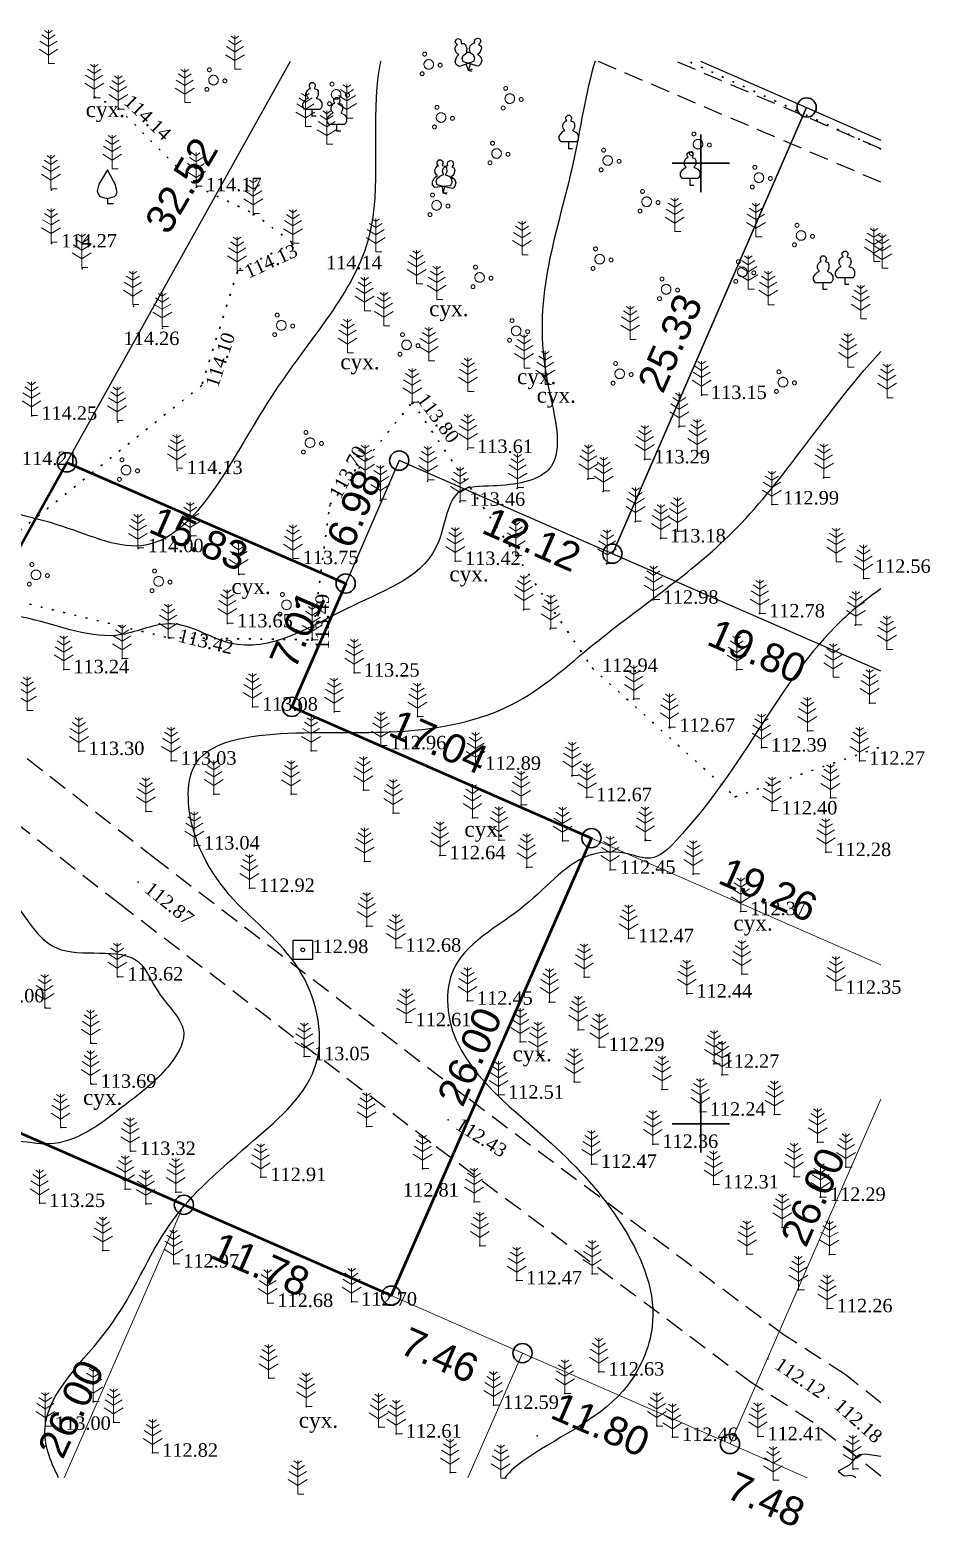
# Model space of a CAD drawing. Header units: millimetres. Extents: x 5405526.3 to 5405611.9, y 5525129.1 to 5525206.9.
# Drawn here: x 5405565.1 to 5405611.9, y 5525129.1 to 5525206.9 of the extents above; entities that cross this region are included whole.
import ezdxf
from ezdxf.enums import TextEntityAlignment as Align

# ---------------------------------------------------------------- set-up
doc = ezdxf.new("R2010")
doc.units = ezdxf.units.MM
for name, pattern in [('DASHEDX2', [1.5, 1, -0.5]), ('HIDDEN', [0.5, 0, -0.5]), ('суцільна', [50, 50, 0])]:
    doc.linetypes.add(name, pattern=pattern)
for name, color, linetype, lineweight in [('11900000', 1, 'Continuous', 30), ('Контур', 7, 'HIDDEN', 30), ('ТОЧКИ', 7, 'Continuous', 30), ('усл. знак', 7, 'суцільна', 20)]:
    doc.layers.add(name, color=color, linetype=linetype, lineweight=lineweight)
for name, color, linetype in [('SC007', 7, 'Continuous'), ('горизонтали', 42, 'Continuous'), ('дороги', 7, 'Continuous'), ('Ділянки_Межі', 10, 'Continuous'), ('надписи', 7, 'Continuous'), ('отметки', 7, 'Continuous'), ('промеры', 185, 'Continuous'), ('Растительность', 7, 'Continuous')]:
    doc.layers.add(name, color=color, linetype=linetype)
doc.styles.get("Standard").update_dxf_attribs({"font": 'arial.ttf'})
doc.styles.add('times', font='times.ttf')

# ---------------------------------------------------------------- blocks, each defined once
blk = doc.blocks.new('SYMBOL902')
at = {"layer": 'SC007'}
blk.add_lwpolyline([(-1.25, -1.25), (-1.25, 1.25), (1.25, 1.25), (1.25, -1.25)], close=True, dxfattribs=at)
blk.add_circle((0, 0), 0.25, dxfattribs=at)
blk = doc.blocks.new('A$C51FE15A3')
at = {"layer": 'Растительность', "color": 94, "lineweight": 0}
for points in [[(-0.201, 1.726), (0, 1.584), (0.201, 1.726)], [(0, 1.75), (0, 0), (0.319, 0)], [(-0.447, 1.172), (0, 0.895), (0.447, 1.172)], [(-0.343, 1.489), (0, 1.267), (0.343, 1.489)], [(-0.493, 0.753), (0, 0.444), (0.493, 0.753)]]:
    blk.add_lwpolyline(points, dxfattribs=at)
blk = doc.blocks.new('A$C72385B22')
at = {"layer": 'усл. знак'}
for centre, radius in [((0, 0), 0.625), ((-0.02, 1.49), 0.25), ((-1.29, -0.64), 0.25), ((1.28, -0.76), 0.25)]:
    blk.add_circle(centre, radius, dxfattribs=at)
blk = doc.blocks.new('A$C2ACB5305')
at = {"layer": 'Растительность'}
blk.add_lwpolyline([(0.2, 0), (0.2, 0), (0, 0), (0, 0.35), (-0.4, 0.35), (-0.5, 0.5), (-0.5, 0.65), (-0.4, 0.8), (-0.3, 0.9), (-0.2, 0.95), (-0.25, 1), (-0.3, 1.1), (-0.3, 1.25), (-0.25, 1.35), (-0.15, 1.45), (-0.1, 1.45), (-0.15, 1.55), (-0.15, 1.65), (-0.05, 1.75), (0.05, 1.75), (0.15, 1.65), (0.15, 1.55), (0.1, 1.45), (0.25, 1.4), (0.3, 1.3), (0.3, 1.1), (0.25, 1), (0.2, 0.95), (0.4, 0.85), (0.5, 0.7), (0.5, 0.5), (0.45, 0.4), (0.4, 0.35), (0, 0.35)], dxfattribs=at)
blk = doc.blocks.new('SYMBOL504')
at = {"layer": 'SC007'}
for points in [[(0, 4.375), (-1.125, 2.5), (-1.375, 1.625), (-1.25, 1.25), (-1, 0.875), (0, 0.625), (0.875, 0.875), (1.125, 1.125), (1.25, 1.5), (1, 2.5), (0.75, 2.875), (0, 4.375)], [(0, 0.625), (0, 0), (0.75, 0)]]:
    blk.add_lwpolyline(points, dxfattribs=at)

msp = doc.modelspace()

# ---------------------------------------------------------------- linework, layer by layer
at = {"layer": '11900000', "color": 7}
for points in [[(5405600, 5525198.5, 0), (5405600, 5525201.5, 0)], [(5405600, 5525198.5, 0), (5405600, 5525201.5, 0)], [(5405598.5, 5525200, 0), (5405601.5, 5525200, 0)], [(5405598.5, 5525200, 0), (5405601.5, 5525200, 0)], [(5405600, 5525148.5, 0), (5405600, 5525151.5, 0)], [(5405600, 5525148.5, 0), (5405600, 5525151.5, 0)], [(5405598.5, 5525150, 0), (5405601.5, 5525150, 0)], [(5405598.5, 5525150, 0), (5405601.5, 5525150, 0)]]:
    msp.add_polyline3d(points, dxfattribs=at)
at = {"layer": 'горизонтали', "color": 32}
for points in [[(5405607.467, 5525131.652, 112.5), (5405607.167, 5525131.872, 112.5), (5405607.207, 5525131.942, 112.5), (5405607.747, 5525132.242, 112.5), (5405607.977, 5525132.482, 112.5), (5405608.107, 5525132.682, 112.5), (5405608.267, 5525132.782, 112.5), (5405608.567, 5525132.812, 112.5), (5405609.379, 5525132.692, 112.5)], [(5405608.073, 5525131.568, 112.5), (5405607.987, 5525131.632, 112.5), (5405607.827, 5525131.692, 112.5), (5405607.467, 5525131.652, 112.5)]]:
    msp.add_polyline3d(points, dxfattribs=at)
for points, knots in [([(5405583.313, 5525205.32, 114), (5405583.263, 5525205.048, 114), (5405582.796, 5525202.007, 114), (5405583.949, 5525195.18, 114), (5405577.173, 5525188.538, 114), (5405572.81, 5525178.256, 114), (5405566.621, 5525181.376, 114), (5405562.989, 5525181.896, 114), (5405560.657, 5525184.513, 114), (5405557.313, 5525185.481, 114), (5405554.346, 5525186.629, 114), (5405550.631, 5525188.421, 114), (5405549.128, 5525183.792, 114), (5405547.405, 5525180.367, 114), (5405543.997, 5525176.848, 114), (5405545.289, 5525173.6, 114), (5405547.782, 5525172.716, 114), (5405549.409, 5525170.394, 114), (5405550.179, 5525168.343, 114), (5405550.719, 5525166.304, 114), (5405552.674, 5525165.609, 114), (5405554.839, 5525164.066, 113.997), (5405558.719, 5525162.071, 114.025), (5405560.155, 5525158.595, 113.911), (5405562.53, 5525156.801, 114.055), (5405562.057, 5525155.107, 113.802), (5405558.149, 5525156.361, 114.185), (5405554.807, 5525152.221, 113.954), (5405550.102, 5525155.853, 114.014), (5405545.17, 5525153.178, 113.999), (5405544.08, 5525156.871, 114), (5405540.281, 5525156.689, 114), (5405535.805, 5525159.361, 114), (5405531.302, 5525154.388, 114), (5405528.271, 5525151.961, 114), (5405526.635, 5525150.755, 114)], [10.361931, 10.361931, 10.361931, 10.361931, 11.183268, 19.461059, 29.319813, 39.765416, 44.323804, 47.57079, 50.637161, 54.318274, 57.561046, 61.089975, 63.576966, 69.688144, 74.204041, 75.986764, 79.168346, 81.599389, 84.181408, 85.928991, 87.413055, 89.991548, 94.086682, 99.889377, 101.25486, 101.908936, 104.462973, 110.221445, 114.440094, 119.71146, 121.525434, 123.819884, 129.78841, 135.133805, 141.348002, 141.348002, 141.348002, 141.348002]), ([(5405594.494, 5525205.32, 113.499), (5405593.981, 5525203.623, 113.499), (5405593.218, 5525197.933, 113.499), (5405590.599, 5525191.812, 113.512), (5405593.459, 5525183.771, 113.485), (5405589.635, 5525183.133, 113.527), (5405586.83, 5525183.24, 113.43), (5405586.589, 5525178.804, 113.548), (5405581.428, 5525177.082, 113.48), (5405576.551, 5525173.804, 113.503), (5405572.622, 5525176.579, 113.5), (5405569.087, 5525174.795, 113.5), (5405564.473, 5525176.966, 113.5), (5405559.332, 5525176.496, 113.5), (5405556.352, 5525174.074, 113.5), (5405555.223, 5525171.651, 113.5), (5405556.917, 5525169.221, 113.5), (5405559.7, 5525168.24, 113.5), (5405562.296, 5525168.621, 113.5), (5405564.249, 5525166.844, 113.5), (5405563.352, 5525165.101, 113.5), (5405562.942, 5525163.059, 113.5), (5405564.629, 5525161.171, 113.5), (5405566.363, 5525158.158, 113.5), (5405570.613, 5525159.534, 113.5), (5405571.684, 5525156.553, 113.5), (5405573.627, 5525154.949, 113.5), (5405572.051, 5525152.507, 113.5), (5405569.761, 5525150.82, 113.5), (5405566.616, 5525148.238, 113.5), (5405562.705, 5525149.803, 113.5), (5405559.579, 5525147.6, 113.5), (5405555.626, 5525144.929, 113.5), (5405550.531, 5525141.034, 113.5), (5405549.076, 5525135.358, 113.501), (5405549.061, 5525132.356, 113.499), (5405549.085, 5525131.568, 113.499)], [19.374497, 19.374497, 19.374497, 19.374497, 24.689173, 35.810203, 40.782036, 43.797836, 45.537195, 48.357075, 53.995017, 60.660267, 63.870018, 66.510094, 71.403611, 78.276616, 80.570134, 82.821428, 85.493431, 88.242658, 91.392174, 93.090703, 94.746096, 96.646313, 99.00528, 101.912727, 106.243838, 108.163109, 110.655399, 112.587254, 115.519591, 119.766213, 123.497413, 126.54295, 130.488841, 138.209924, 144.8127, 147.175798, 147.175798, 147.175798, 147.175798]), ([(5405566.555, 5525131.568), (5405566.093, 5525132.453), (5405565.121, 5525135.308), (5405569.793, 5525139.231), (5405571.886, 5525145.046), (5405576.408, 5525148.838), (5405580.91, 5525152.767), (5405579.483, 5525158.546), (5405575.249, 5525161.535), (5405573.148, 5525165.322), (5405573.447, 5525169.884), (5405579.177, 5525170.538), (5405584.324, 5525170.172), (5405590.317, 5525171.304), (5405595.363, 5525175.98), (5405600.978, 5525179.595), (5405605.474, 5525185.301), (5405607.797, 5525188.492), (5405609.379, 5525190.192)], [275.601853, 275.601853, 275.601853, 275.601853, 278.374828, 284.568748, 290.803381, 296.97347, 302.199909, 307.230718, 312.080641, 317.652517, 319.446244, 324.715379, 330.803804, 336.542026, 341.909048, 351.135292, 356.471323, 363.395322, 363.395322, 363.395322, 363.395322]), ([(5405609.379, 5525177.837), (5405608.63, 5525177.322), (5405604.432, 5525173.988), (5405602.107, 5525168.069), (5405597.566, 5525163.574), (5405596.028, 5525164.185), (5405593.433, 5525164.191), (5405590.954, 5525160.883), (5405586.965, 5525159.117), (5405586.523, 5525153.415), (5405591.743, 5525149.767), (5405595.996, 5525145.101), (5405598.147, 5525140.306), (5405595.998, 5525135.121), (5405592.382, 5525133.689), (5405590.052, 5525131.933), (5405589.797, 5525131.568)], [71.883169, 71.883169, 71.883169, 71.883169, 74.750885, 89.023871, 90.640593, 91.784027, 93.610326, 98.076593, 103.244221, 105.220832, 113.967103, 119.548086, 124.864016, 128.424184, 134.979892, 136.413936, 136.413936, 136.413936, 136.413936])]:
    msp.add_open_spline(points, degree=3, knots=knots, dxfattribs=at)
at = {"layer": 'дороги', "color": 7, "linetype": 'DASHEDX2', "elevation": 110.644}
for points in [[(5405609.379, 5525199.01), (5405594.608, 5525205.32)], [(5405609.379, 5525200.75), (5405598.681, 5525205.32)]]:
    msp.add_lwpolyline(points, dxfattribs=at)
at = {"layer": 'дороги', "color": 7, "linetype": 'DASHEDX2'}
for points in [[(5405609.379, 5525135.474), (5405607.518, 5525136.943), (5405604.341, 5525138.988), (5405587.749, 5525151.404), (5405571.622, 5525163.765), (5405559.38, 5525173.314), (5405549.013, 5525181.877)], [(5405609.379, 5525131.652), (5405605.772, 5525134.499), (5405602.629, 5525136.522), (5405585.937, 5525149.012), (5405569.786, 5525161.391), (5405557.502, 5525170.974), (5405547.103, 5525179.565)]]:
    msp.add_lwpolyline(points, dxfattribs=at)
at = {"layer": 'Ділянки_Межі'}
for points in [[(5405599.986, 5525205.32), (5405605.512, 5525202.901), (5405595.399, 5525179.672), (5405584.293, 5525184.52), (5405581.506, 5525178.12), (5405566.985, 5525184.427)], [(5405566.985, 5525184.427), (5405578.622, 5525205.32)], [(5405595.399, 5525179.672), (5405605.512, 5525202.901), (5405609.379, 5525201.208)], [(5405609.379, 5525173.551), (5405595.399, 5525179.672)]]:
    msp.add_lwpolyline(points, dxfattribs=at)
at = {"layer": 'Ділянки_Межі', "lineweight": 50}
msp.add_lwpolyline([(5405550.874, 5525155.5), (5405566.985, 5525184.427), (5405581.506, 5525178.12), (5405578.696, 5525171.702), (5405594.305, 5525164.868), (5405583.877, 5525141.051), (5405573.079, 5525145.778)], close=True, dxfattribs=at)
at = {"layer": 'Ділянки_Межі', "lineweight": 0}
for points in [[(5405583.877, 5525141.051), (5405594.305, 5525164.868), (5405609.379, 5525158.268)], [(5405537.545, 5525131.568), (5405550.874, 5525155.5), (5405573.079, 5525145.778), (5405566.834, 5525131.568)], [(5405609.379, 5525151.274), (5405601.521, 5525133.326), (5405590.715, 5525138.057), (5405583.877, 5525141.051)], [(5405601.521, 5525133.326), (5405609.379, 5525151.274)], [(5405566.834, 5525131.568), (5405573.079, 5525145.778), (5405583.877, 5525141.051), (5405590.715, 5525138.057), (5405587.874, 5525131.568)], [(5405587.874, 5525131.568), (5405590.715, 5525138.057), (5405601.521, 5525133.326), (5405605.537, 5525131.568)], [(5405605.537, 5525131.568), (5405601.521, 5525133.326)]]:
    msp.add_lwpolyline(points, dxfattribs=at)
at = {"layer": 'Контур', "color": 7, "linetype": 'HIDDEN'}
for points, elevation in [([(5405609.379, 5525200.735), (5405599.315, 5525205.32)], 109.33), ([(5405568.39, 5525203.47), (5405569.65, 5525202.88), (5405573.71, 5525198.81), (5405576.69, 5525197.39), (5405578.76, 5525195.84), (5405575.85, 5525194.42)], 114.185), ([(5405575.861, 5525194.342), (5405573.996, 5525188.427)], 114.131), ([(5405573.996, 5525188.427), (5405560.958, 5525178.03), (5405572.26, 5525175.3)], 114.131), ([(5405572.26, 5525175.3), (5405579.75, 5525175.19), (5405580.68, 5525182.24), (5405584.97, 5525187.56)], 114.131), ([(5405584.97, 5525187.56), (5405594.35, 5525173.72)], 113.798), ([(5405594.35, 5525173.72), (5405601.79, 5525167.02)], 112.939), ([(5405601.79, 5525167.02), (5405609.379, 5525169.617)], 112.419)]:
    msp.add_lwpolyline(points, dxfattribs=dict(at, elevation=elevation))
at = {"layer": 'отметки', "color": 7}
for p in [(5405568.407, 5525203.411, 114.185), (5405569.66, 5525202.817, 114.14), (5405566.176, 5525198.596, 114.248), (5405573.718, 5525198.742, 114.169), (5405576.691, 5525197.314, 114.166), (5405566.184, 5525195.814, 114.267), (5405578.758, 5525195.77, 114.087), (5405567.788, 5525194.502, 114.289), (5405575.861, 5525194.342, 114.131), (5405570.446, 5525192.555, 114.262), (5405571.968, 5525191.41, 114.262), (5405573.996, 5525188.427, 114.1), (5405600.027, 5525187.926, 113.147), (5405565.154, 5525186.845, 114.252), (5405584.956, 5525187.491, 113.798), (5405569.629, 5525186.514, 114.197), (5405598.86, 5525186.285, 113.248), (5405587.85, 5525185.117, 113.611), (5405597.07, 5525184.574, 113.295), (5405572.732, 5525184.018, 114.131), (5405582.512, 5525183.497, 113.835), (5405585.768, 5525183.442, 113.637), (5405590.436, 5525183.068, 113.49), (5405594.118, 5525183.55, 113.457), (5405594.921, 5525182.913, 113.303), (5405606.396, 5525183.628, 112.955), (5405580.677, 5525182.159, 113.695), (5405583.296, 5525182.445, 113.725), (5405587.444, 5525182.368, 113.458), (5405603.702, 5525182.227, 112.989), (5405596.577, 5525181.339, 113.241), (5405573.417, 5525180.577, 113.942), (5405598.785, 5525180.851, 113.087), (5405570.696, 5525179.952, 113.995), (5405597.894, 5525180.462, 113.178), (5405578.763, 5525179.329, 113.747), (5405587.214, 5525179.288, 113.422), (5405590.367, 5525179.583, 113.286), (5405595.094, 5525179.146, 113.127), (5405575.937, 5525178.586, 113.775), (5405608.47, 5525178.378, 112.57), (5405590.764, 5525176.748, 113.21), (5405597.516, 5525177.269, 112.982), (5405575.343, 5525176.041, 113.645), (5405603.055, 5525176.554, 112.778), (5405608.042, 5525175.947, 112.399), (5405572.268, 5525175.288, 113.425), (5405579.749, 5525175.175, 113.488), (5405592.153, 5525175.754, 113.164), (5405566.819, 5525173.649, 113.236), (5405569.867, 5525174.217, 113.375), (5405594.355, 5525173.716, 112.939), (5405601.858, 5525173.636, 112.614), (5405581.945, 5525173.474, 113.253), (5405596.492, 5525172.097, 112.827), (5405576.649, 5525171.701, 113.084), (5405580.904, 5525171.447, 113.236), (5405585.239, 5525171.184, 113.03), (5405608.784, 5525171.898, 112.343), (5405598.358, 5525170.629, 112.681), (5405598.381, 5525170.604, 112.67), (5405605.548, 5525170.451, 112.355), (5405583.337, 5525169.692, 112.964), (5405567.614, 5525169.393, 113.297), (5405572.41, 5525168.89, 113.031), (5405579.699, 5525169.407, 112.923), (5405603.153, 5525169.573, 112.391), (5405608.268, 5525168.887, 112.274), (5405588.27, 5525168.625, 112.89), (5405593.277, 5525168.109, 112.707), (5405582.43, 5525167.362, 112.715), (5405574.633, 5525167.158, 112.955), (5405578.656, 5525167.155, 112.828), (5405590.644, 5525166.601, 112.742), (5405594.046, 5525166.989, 112.666), (5405601.787, 5525167.019, 112.419), (5405606.746, 5525166.957, 112.277), (5405571.105, 5525166.259, 113.024), (5405583.979, 5525166.167, 112.682), (5405588.11, 5525165.923, 112.712), (5405603.705, 5525166.298, 112.403), (5405573.62, 5525164.473, 113.038), (5405589.482, 5525164.758, 112.619), (5405592.797, 5525164.724, 112.556), (5405597.097, 5525164.751, 112.536), (5405597.111, 5525164.796, 112.572), (5405582.485, 5525163.644, 112.715), (5405586.416, 5525163.967, 112.636), (5405606.506, 5525164.131, 112.282), (5405590.928, 5525163.346, 112.546), (5405595.28, 5525163.211, 112.455), (5405599.604, 5525162.996, 112.443), (5405570.704, 5525162.578, 112.869), (5405576.491, 5525162.267, 112.922), (5405602.071, 5525161.054, 112.369), (5405582.592, 5525160.284, 112.646), (5405596.232, 5525159.65, 112.471), (5405584.114, 5525159.152, 112.68), (5405569.638, 5525157.652, 113.624), (5405593.916, 5525157.623, 112.396), (5405602.132, 5525157.795, 112.38), (5405587.839, 5525156.394, 112.445), (5405599.27, 5525156.767, 112.442), (5405607.038, 5525156.961, 112.353), (5405565.875, 5525156.026, 113.925), (5405592.11, 5525156.333, 112.378), (5405584.643, 5525155.274, 112.605), (5405593.61, 5525154.895, 112.334), (5405568.266, 5525154.191, 113.923), (5405590.598, 5525154.264, 112.443), (5405579.348, 5525153.503, 113.052), (5405591.514, 5525153.548, 112.404), (5405594.699, 5525153.986, 112.291), (5405600.685, 5525153.112, 112.271), (5405601.101, 5525152.542, 112.194), (5405568.241, 5525152.073, 113.689), (5405593.401, 5525152.174, 112.332), (5405597.977, 5525151.779, 112.274), (5405589.462, 5525151.502, 112.506), (5405586.843, 5525150.208, 112.433), (5405599.966, 5525150.616, 112.241), (5405603.82, 5525150.478, 112.238), (5405566.666, 5525149.81, 113.572), (5405582.593, 5525149.857, 112.932), (5405597.497, 5525148.94, 112.362), (5405606.078, 5525149.043, 112.198), (5405570.289, 5525148.572, 113.325), (5405594.299, 5525147.902, 112.467), (5405577.084, 5525147.212, 112.912), (5405585.513, 5525147.659, 112.809), (5405604.852, 5525147.246, 112.208), (5405607.554, 5525147.743, 112.176), (5405570.02, 5525146.589, 113.108), (5405572.651, 5525146.44, 113.018), (5405600.655, 5525146.831, 112.308), (5405565.565, 5525145.863, 113.247), (5405571.094, 5525145.828, 113.097), (5405588.191, 5525145.941, 112.662), (5405606.223, 5525146.183, 112.288), (5405604.238, 5525144.599, 112.246), (5405568.862, 5525143.402, 113.094), (5405588.492, 5525143.646, 112.532), (5405602.395, 5525143.207, 112.312), (5405606.69, 5525143.19, 112.194), (5405572.545, 5525142.712, 112.972), (5405590.406, 5525141.836, 112.47), (5405594.341, 5525142.185, 112.61), (5405605.071, 5525141.359, 112.302), (5405577.444, 5525140.657, 112.676), (5405581.812, 5525140.733, 112.703), (5405606.58, 5525140.382, 112.258), (5405603.485, 5525137.755, 112.12), (5405594.689, 5525137.088, 112.634), (5405577.495, 5525136.75, 112.754), (5405568.352, 5525135.526, 112.944), (5405589.2, 5525135.352, 112.59), (5405592.917, 5525135.959, 112.543), (5405606.645, 5525135.721, 112.176), (5405579.439, 5525135.282, 112.73), (5405579.468, 5525135.273, 112.732), (5405565.863, 5525134.264, 112.998), (5405569.42, 5525134.454, 112.911), (5405583.222, 5525134.2, 112.578), (5405584.136, 5525133.856, 112.608), (5405597.709, 5525134.265, 112.387), (5405591.472, 5525133.744, 112.506), (5405598.521, 5525133.681, 112.461), (5405602.972, 5525133.72, 112.414), (5405571.447, 5525132.862, 112.819), (5405586.94, 5525131.841, 112.582), (5405607.933, 5525132.015, 112.524)]:
    msp.add_point(p, dxfattribs=at)
at = {"layer": 'ТОЧКИ'}
for centre in [(5405605.512, 5525202.901), (5405566.985, 5525184.427), (5405584.293, 5525184.52), (5405595.399, 5525179.672), (5405581.506, 5525178.12), (5405578.696, 5525171.702, 107.24), (5405594.305, 5525164.868), (5405573.079, 5525145.778, 107.24), (5405583.877, 5525141.051, 107.24), (5405590.715, 5525138.057, 107.24), (5405601.521, 5525133.326, 107.24)]:
    msp.add_circle(centre, 0.5, dxfattribs=at)

# ---------------------------------------------------------------- block references
at = {"layer": 'отметки', "color": 7, "xscale": 0.400000000372529, "yscale": 0.400000000372529, "zscale": 0.400000000372529}
msp.add_blockref('SYMBOL902', (5405579.27, 5525159.05, 112.98), dxfattribs=at)
at = {"layer": 'Растительность', "color": 7}
for name, p in [('A$C51FE15A3', (5405566.026, 5525205.19, 113.457)), ('A$C51FE15A3', (5405575.738, 5525204.897, 112.15)), ('A$C51FE15A3', (5405568.407, 5525203.411, 114.185)), ('A$C51FE15A3', (5405573.118, 5525203.158, 112.09)), ('A$C51FE15A3', (5405569.66, 5525202.817, 114.14)), ('A$C2ACB5305', (5405579.764, 5525202.445, 112.15)), ('A$C51FE15A3', (5405581.571, 5525202.353, 112.15)), ('A$C51FE15A3', (5405579.408, 5525201.913, 112.15)), ('A$C2ACB5305', (5405581.044, 5525201.673, 112.15)), ('A$C51FE15A3', (5405580.517, 5525200.994, 112.15)), ('A$C2ACB5305', (5405593.119, 5525200.756, 112.04)), ('A$C51FE15A3', (5405569.341, 5525199.716, 114.131)), ('A$C51FE15A3', (5405566.15, 5525198.67, 114.25)), ('A$C51FE15A3', (5405573.71, 5525198.81, 114.17)), ('A$C2ACB5305', (5405599.442, 5525198.849, 112.04)), ('A$C51FE15A3', (5405576.69, 5525197.39, 114.17)), ('A$C51FE15A3', (5405598.641, 5525196.439, 112.04)), ('A$C51FE15A3', (5405602.869, 5525196.17, 112.04)), ('A$C51FE15A3', (5405566.16, 5525195.89, 114.27)), ('A$C51FE15A3', (5405578.76, 5525195.84, 114.09)), ('A$C51FE15A3', (5405583.068, 5525195.38, 112.09)), ('A$C51FE15A3', (5405590.687, 5525195.227, 112.15)), ('A$C51FE15A3', (5405567.76, 5525194.58, 114.29)), ('A$C51FE15A3', (5405575.85, 5525194.42, 114.14)), ('A$C51FE15A3', (5405609.014, 5525194.878, 111.95)), ('A$C51FE15A3', (5405609.447, 5525194.539, 111.95)), ('A$C51FE15A3', (5405585.196, 5525193.717, 112.09)), ('A$C2ACB5305', (5405607.512, 5525193.68, 112.04)), ('A$C51FE15A3', (5405586.244, 5525192.898, 112.09)), ('A$C51FE15A3', (5405602.47, 5525193.446, 112.04)), ('A$C2ACB5305', (5405606.375, 5525193.429, 112.04)), ('A$C51FE15A3', (5405570.42, 5525192.64, 114.27)), ('A$C51FE15A3', (5405582.492, 5525192.319, 113.457)), ('A$C51FE15A3', (5405603.51, 5525192.633, 112.04)), ('A$C51FE15A3', (5405571.95, 5525191.5, 114.27)), ('A$C51FE15A3', (5405583.492, 5525191.537, 113.457)), ('A$C51FE15A3', (5405608.329, 5525191.902, 112.04)), ('A$C51FE15A3', (5405596.32, 5525190.824, 112.15)), ('A$C51FE15A3', (5405581.599, 5525190.134, 112.146)), ('A$C51FE15A3', (5405585.832, 5525189.708, 113.457)), ('A$C51FE15A3', (5405590.797, 5525189.339, 112.09)), ('A$C51FE15A3', (5405607.662, 5525189.388, 112.04)), ('A$C51FE15A3', (5405591.9, 5525188.476, 112.09)), ('A$C51FE15A3', (5405584.97, 5525187.56, 113.798)), ('A$C51FE15A3', (5405587.873, 5525188.112, 113.457)), ('A$C51FE15A3', (5405600.04, 5525187.95, 113.15)), ('A$C51FE15A3', (5405609.703, 5525187.793, 112.04)), ('A$C51FE15A3', (5405565.14, 5525186.87, 114.25)), ('A$C51FE15A3', (5405569.6, 5525186.61, 114.2)), ('A$C51FE15A3', (5405598.88, 5525186.31, 113.25)), ('A$C51FE15A3', (5405587.87, 5525185.18, 113.62)), ('A$C51FE15A3', (5405597.09, 5525184.6, 113.3)), ('A$C51FE15A3', (5405599.815, 5525184.911, 112.01)), ('A$C51FE15A3', (5405572.71, 5525184.12, 114.14)), ('A$C51FE15A3', (5405582.52, 5525183.58, 113.84)), ('A$C51FE15A3', (5405585.79, 5525183.51, 113.64)), ('A$C51FE15A3', (5405594.14, 5525183.59, 113.46)), ('A$C51FE15A3', (5405606.41, 5525183.64, 112.96)), ('A$C51FE15A3', (5405590.46, 5525183.12, 113.49)), ('A$C51FE15A3', (5405594.94, 5525182.95, 113.31)), ('A$C51FE15A3', (5405583.31, 5525182.52, 113.73)), ('A$C51FE15A3', (5405587.46, 5525182.42, 113.46)), ('A$C51FE15A3', (5405603.702, 5525182.227, 112.989)), ('A$C51FE15A3', (5405596.6, 5525181.37, 113.24)), ('A$C51FE15A3', (5405573.41, 5525180.6, 113.94)), ('A$C51FE15A3', (5405597.92, 5525180.49, 113.18)), ('A$C51FE15A3', (5405598.79, 5525180.85, 113.09)), ('A$C51FE15A3', (5405570.68, 5525179.98, 114)), ('A$C51FE15A3', (5405590.367, 5525179.583, 113.286)), ('A$C51FE15A3', (5405578.76, 5525179.42, 113.76)), ('A$C51FE15A3', (5405587.214, 5525179.288, 113.422)), ('A$C51FE15A3', (5405595.12, 5525179.17, 113.13)), ('A$C51FE15A3', (5405607.048, 5525179.257, 112.01)), ('A$C51FE15A3', (5405575.93, 5525178.61, 113.78)), ('A$C51FE15A3', (5405608.47, 5525178.378, 112.57)), ('A$C51FE15A3', (5405597.54, 5525177.29, 112.98)), ('A$C51FE15A3', (5405590.79, 5525176.79, 113.21)), ('A$C51FE15A3', (5405603.07, 5525176.56, 112.78)), ('A$C51FE15A3', (5405575.34, 5525176.06, 113.65)), ('A$C51FE15A3', (5405592.18, 5525175.79, 113.17)), ('A$C51FE15A3', (5405608.08, 5525175.97, 112.4)), ('A$C51FE15A3', (5405572.26, 5525175.3, 113.42)), ('A$C51FE15A3', (5405579.75, 5525175.19, 113.49)), ('A$C51FE15A3', (5405569.86, 5525174.22, 113.38)), ('A$C51FE15A3', (5405609.69, 5525174.68, 112.49)), ('A$C51FE15A3', (5405566.82, 5525173.65, 113.24)), ('A$C51FE15A3', (5405581.95, 5525173.48, 113.25)), ('A$C51FE15A3', (5405601.87, 5525173.64, 112.61)), ('A$C51FE15A3', (5405606.898, 5525173.242, 112.09)), ('A$C51FE15A3', (5405596.51, 5525172.11, 112.83)), ('A$C51FE15A3', (5405608.79, 5525171.9, 112.34)), ('A$C51FE15A3', (5405564.91, 5525171.51, 113.29)), ('A$C51FE15A3', (5405576.65, 5525171.7, 113.08)), ('A$C51FE15A3', (5405580.9, 5525171.45, 113.24)), ('A$C51FE15A3', (5405585.24, 5525171.19, 113.03)), ('A$C51FE15A3', (5405598.37, 5525170.64, 112.68)), ('A$C51FE15A3', (5405605.55, 5525170.45, 112.36)), ('A$C51FE15A3', (5405583.34, 5525169.69, 112.96)), ('A$C51FE15A3', (5405603.16, 5525169.58, 112.39)), ('A$C51FE15A3', (5405567.61, 5525169.4, 113.3)), ('A$C51FE15A3', (5405572.41, 5525168.89, 113.03)), ('A$C51FE15A3', (5405579.7, 5525169.41, 112.92)), ('A$C51FE15A3', (5405608.27, 5525168.89, 112.27)), ('A$C51FE15A3', (5405588.27, 5525168.63, 112.89)), ('A$C51FE15A3', (5405593.3, 5525168.12, 112.71)), ('A$C51FE15A3', (5405574.63, 5525167.16, 112.95)), ('A$C51FE15A3', (5405578.66, 5525167.15, 112.83)), ('A$C51FE15A3', (5405582.43, 5525167.36, 112.72)), ('A$C51FE15A3', (5405590.64, 5525166.6, 112.74)), ('A$C51FE15A3', (5405594.07, 5525167, 112.67)), ('A$C51FE15A3', (5405606.75, 5525166.96, 112.28)), ('A$C51FE15A3', (5405571.1, 5525166.26, 113.02)), ('A$C51FE15A3', (5405583.98, 5525166.17, 112.68)), ('A$C51FE15A3', (5405588.11, 5525165.92, 112.71)), ('A$C51FE15A3', (5405603.71, 5525166.3, 112.4)), ('A$C51FE15A3', (5405589.48, 5525164.76, 112.62)), ('A$C51FE15A3', (5405573.62, 5525164.48, 113.04)), ('A$C51FE15A3', (5405592.8, 5525164.73, 112.56)), ('A$C51FE15A3', (5405597.1, 5525164.75, 112.54)), ('A$C51FE15A3', (5405606.51, 5525164.13, 112.28)), ('A$C51FE15A3', (5405582.49, 5525163.65, 112.72)), ('A$C51FE15A3', (5405586.42, 5525163.97, 112.64)), ('A$C51FE15A3', (5405590.93, 5525163.35, 112.55)), ('A$C51FE15A3', (5405595.28, 5525163.21, 112.45)), ('A$C51FE15A3', (5405599.61, 5525163, 112.44)), ('A$C51FE15A3', (5405576.49, 5525162.27, 112.92)), ('A$C51FE15A3', (5405602.08, 5525161.05, 112.37)), ('A$C51FE15A3', (5405582.6, 5525160.29, 112.65)), ('A$C51FE15A3', (5405596.24, 5525159.65, 112.47)), ('A$C51FE15A3', (5405584.12, 5525159.15, 112.68)), ('A$C51FE15A3', (5405602.14, 5525157.79, 112.38)), ('A$C51FE15A3', (5405569.61, 5525157.65, 113.63)), ('A$C51FE15A3', (5405593.92, 5525157.62, 112.4)), ('A$C51FE15A3', (5405587.85, 5525156.39, 112.45)), ('A$C51FE15A3', (5405592.12, 5525156.33, 112.38)), ('A$C51FE15A3', (5405599.27, 5525156.77, 112.44)), ('A$C51FE15A3', (5405607.04, 5525156.96, 112.35)), ('A$C51FE15A3', (5405565.83, 5525156.02, 113.93)), ('A$C51FE15A3', (5405584.65, 5525155.27, 112.61)), ('A$C51FE15A3', (5405593.62, 5525154.89, 112.33)), ('A$C51FE15A3', (5405568.22, 5525154.17, 113.93)), ('A$C51FE15A3', (5405590.6, 5525154.26, 112.44)), ('A$C51FE15A3', (5405594.71, 5525153.98, 112.29)), ('A$C51FE15A3', (5405579.35, 5525153.5, 113.05)), ('A$C51FE15A3', (5405591.52, 5525153.55, 112.4)), ('A$C51FE15A3', (5405600.69, 5525153.11, 112.27)), ('A$C51FE15A3', (5405601.11, 5525152.54, 112.19)), ('A$C51FE15A3', (5405568.22, 5525152.06, 113.69)), ('A$C51FE15A3', (5405593.41, 5525152.17, 112.33)), ('A$C51FE15A3', (5405597.98, 5525151.78, 112.27)), ('A$C51FE15A3', (5405589.47, 5525151.5, 112.51)), ('A$C51FE15A3', (5405599.97, 5525150.61, 112.24)), ('A$C51FE15A3', (5405603.83, 5525150.48, 112.24)), ('A$C51FE15A3', (5405566.65, 5525149.8, 113.57)), ('A$C51FE15A3', (5405582.59, 5525149.86, 112.93)), ('A$C51FE15A3', (5405570.28, 5525148.57, 113.32)), ('A$C51FE15A3', (5405597.5, 5525148.94, 112.36)), ('A$C51FE15A3', (5405606.08, 5525149.04, 112.2)), ('A$C51FE15A3', (5405585.51, 5525147.66, 112.81)), ('A$C51FE15A3', (5405594.3, 5525147.9, 112.47)), ('A$C51FE15A3', (5405607.56, 5525147.74, 112.18)), ('A$C51FE15A3', (5405577.08, 5525147.21, 112.91)), ('A$C51FE15A3', (5405604.86, 5525147.24, 112.21)), ('A$C51FE15A3', (5405570.02, 5525146.59, 113.11)), ('A$C51FE15A3', (5405572.65, 5525146.44, 113.02)), ('A$C51FE15A3', (5405600.66, 5525146.83, 112.31)), ('A$C51FE15A3', (5405606.23, 5525146.18, 112.29)), ('A$C51FE15A3', (5405565.56, 5525145.86, 113.25)), ('A$C51FE15A3', (5405571.09, 5525145.83, 113.1)), ('A$C51FE15A3', (5405588.19, 5525145.94, 112.66)), ('A$C51FE15A3', (5405604.24, 5525144.6, 112.25)), ('A$C51FE15A3', (5405568.86, 5525143.4, 113.09)), ('A$C51FE15A3', (5405588.49, 5525143.64, 112.53)), ('A$C51FE15A3', (5405602.4, 5525143.2, 112.31)), ('A$C51FE15A3', (5405606.7, 5525143.19, 112.19)), ('A$C51FE15A3', (5405572.54, 5525142.71, 112.97)), ('A$C51FE15A3', (5405594.34, 5525142.18, 112.61)), ('A$C51FE15A3', (5405590.41, 5525141.83, 112.47)), ('A$C51FE15A3', (5405577.44, 5525140.66, 112.68)), ('A$C51FE15A3', (5405581.81, 5525140.73, 112.7)), ('A$C51FE15A3', (5405605.08, 5525141.36, 112.3)), ('A$C51FE15A3', (5405606.58, 5525140.38, 112.26)), ('A$C51FE15A3', (5405577.49, 5525136.75, 112.75)), ('A$C51FE15A3', (5405594.69, 5525137.09, 112.63)), ('A$C51FE15A3', (5405592.92, 5525135.96, 112.54)), ('A$C51FE15A3', (5405568.35, 5525135.53, 112.94)), ('A$C51FE15A3', (5405579.44, 5525135.28, 112.73)), ('A$C51FE15A3', (5405589.2, 5525135.35, 112.59)), ('A$C51FE15A3', (5405569.42, 5525134.45, 112.91)), ('A$C51FE15A3', (5405565.86, 5525134.26, 113)), ('A$C51FE15A3', (5405583.22, 5525134.2, 112.58)), ('A$C51FE15A3', (5405584.14, 5525133.86, 112.61)), ('A$C51FE15A3', (5405597.71, 5525134.26, 112.39)), ('A$C51FE15A3', (5405598.52, 5525133.68, 112.46)), ('A$C51FE15A3', (5405602.97, 5525133.72, 112.41)), ('A$C51FE15A3', (5405571.45, 5525132.86, 112.82)), ('A$C51FE15A3', (5405586.94, 5525131.84, 112.58)), ('A$C51FE15A3', (5405589.58, 5525131.54, 112.5)), ('A$C51FE15A3', (5405603.76, 5525131.44, 112.41)), ('A$C51FE15A3', (5405607.91, 5525132.03, 112.52)), ('A$C51FE15A3', (5405579.01, 5525130.72, 112.7))]:
    msp.add_blockref(name, p, dxfattribs=at)
for p, rotation in [((5405587.903, 5525204.833, 112.04), 19.63658200409997), ((5405587.903, 5525204.833, 112.04), 342.6887049773736), ((5405586.582, 5525198.436, 112.15), 5.921984778665933), ((5405586.582, 5525198.436, 112.15), 346.193350215139)]:
    msp.add_blockref('A$C2ACB5305', p, dxfattribs=dict(at, rotation=rotation))
at = {"layer": 'Растительность', "color": 7, "xscale": 0.400000000372529, "yscale": 0.400000000372529, "zscale": 0.400000000372529}
msp.add_blockref('SYMBOL504', (5405569.106, 5525197.911, 114.25), dxfattribs=at)
at = {"layer": 'усл. знак', "color": 7, "linetype": 'суцільна', "lineweight": 13, "xscale": 0.3999999998750298, "yscale": 0.3999999998750298, "zscale": 0.3999999998750298, "rotation": 265.3647753868261}
for p in [(5405585.831, 5525205.144), (5405574.618, 5525204.329), (5405581.006, 5525203.582), (5405590.051, 5525203.362), (5405586.471, 5525202.378), (5405599.853, 5525200.991), (5405589.364, 5525200.507), (5405595.152, 5525200.143), (5405603.028, 5525199.248), (5405586.239, 5525197.81), (5405597.179, 5525197.995), (5405605.222, 5525196.237), (5405594.732, 5525195.007), (5405588.48, 5525194.056), (5405602.164, 5525194.336), (5405598.195, 5525193.435), (5405578.152, 5525191.563), (5405590.383, 5525191.272), (5405584.676, 5525190.544), (5405595.776, 5525189.039), (5405604.281, 5525188.606), (5405579.647, 5525185.451), (5405570.065, 5525184.025), (5405565.375, 5525178.574), (5405571.763, 5525178.234), (5405578.423, 5525177.012)]:
    msp.add_blockref('A$C72385B22', p, dxfattribs=at)

# ---------------------------------------------------------------- texts
at = {"layer": 'надписи', "color": 7, "style": 'times'}
for p in [(5405567.962, 5525203.202, 111.861), (5405585.852, 5525192.837, 111.861), (5405581.225, 5525190.073, 111.861), (5405590.429, 5525189.299, 111.861), (5405591.45, 5525188.333, 111.861), (5405586.904, 5525179.027, 111.861), (5405575.554, 5525178.377, 111.861), (5405587.686, 5525165.735, 111.861), (5405601.699, 5525160.855, 111.861), (5405590.195, 5525154.045, 111.861), (5405567.824, 5525151.78, 111.861), (5405579.062, 5525134.969, 111.861)]:
    msp.add_text('сух.', height=0.8, dxfattribs=at).set_placement(p, align=Align.TOP_LEFT)
at = {"layer": 'отметки', "color": 7, "style": 'times'}
for s, rotation, p in [('114.14', 316.42371, (5405570.384, 5525203.639, 114.14)), ('114.13', 24.84516, (5405576.14, 5525194.615, 114.131)), ('114.10', 71.77569, (5405574.18, 5525188.498, 114.1)), ('113.80', 306.27918, (5405585.747, 5525188.114, 113.798)), ('113.70', 62.16759, (5405580.609, 5525182.798, 113.695)), ('113.49', 90, (5405579.93, 5525174.672, 113.488)), ('113.42', 346.55089, (5405572.888, 5525175.786, 113.425)), ('112.87', 321.1427, (5405571.407, 5525162.654, 112.869)), ('112.43', 327.64024, (5405587.533, 5525150.363, 112.433)), ('112.12', 325.5837, (5405604.18, 5525137.885, 112.12)), ('112.18', 318.50783, (5405607.351, 5525135.764, 112.176))]:
    msp.add_text(s, height=0.7, rotation=rotation, dxfattribs=at).set_placement(p, align=Align.TOP_LEFT)
for s, p in [('114.17', (5405574.218, 5525199.242, 114.169)), ('114.27', (5405566.684, 5525196.314, 114.267)), ('114.14', (5405580.479, 5525195.181, 114.136)), ('114.26', (5405569.936, 5525191.235, 114.262)), ('113.15', (5405600.527, 5525188.426, 113.147)), ('114.25', (5405565.654, 5525187.345, 114.252)), ('113.61', (5405588.35, 5525185.617, 113.611)), ('114.21', (5405564.638, 5525184.986, 114.214)), ('114.13', (5405573.232, 5525184.518, 114.131)), ('113.29', (5405597.57, 5525185.074, 113.295)), ('113.46', (5405587.944, 5525182.868, 113.458)), ('112.99', (5405604.289, 5525182.935, 112.989)), ('113.18', (5405598.394, 5525180.962, 113.178)), ('114.00', (5405571.196, 5525180.452, 113.995)), ('113.75', (5405579.263, 5525179.829, 113.747)), ('113.42', (5405587.714, 5525179.788, 113.422)), ('112.56', (5405609.065, 5525179.378, 112.563)), ('112.98', (5405598.016, 5525177.769, 112.982)), ('112.78', (5405603.555, 5525177.054, 112.778)), ('113.65', (5405575.843, 5525176.541, 113.645)), ('113.24', (5405567.319, 5525174.149, 113.236)), ('113.25', (5405582.445, 5525173.974, 113.253)), ('112.94', (5405594.855, 5525174.216, 112.939)), ('113.08', (5405577.149, 5525172.201, 113.084)), ('112.67', (5405598.881, 5525171.104, 112.67)), ('113.30', (5405568.114, 5525169.893, 113.297)), ('112.96', (5405583.837, 5525170.192, 112.964)), ('112.39', (5405603.653, 5525170.073, 112.391)), ('113.03', (5405572.91, 5525169.39, 113.031)), ('112.89', (5405588.77, 5525169.125, 112.89)), ('112.27', (5405608.768, 5525169.387, 112.274)), ('112.67', (5405594.546, 5525167.489, 112.666)), ('112.40', (5405604.205, 5525166.798, 112.403)), ('113.04', (5405574.12, 5525164.973, 113.038)), ('112.64', (5405586.916, 5525164.467, 112.636)), ('112.28', (5405607.006, 5525164.631, 112.282)), ('112.45', (5405595.78, 5525163.711, 112.455)), ('112.92', (5405576.991, 5525162.767, 112.922)), ('112.37', (5405602.571, 5525161.554, 112.369)), ('112.98', (5405579.776, 5525159.582, 112.98)), ('112.68', (5405584.614, 5525159.652, 112.68)), ('112.47', (5405596.732, 5525160.15, 112.471)), ('113.62', (5405570.138, 5525158.152, 113.624)), ('112.44', (5405599.77, 5525157.267, 112.442)), ('112.35', (5405607.538, 5525157.461, 112.353)), ('114.00', (5405562.911, 5525157.017, 114.001)), ('112.45', (5405588.339, 5525156.894, 112.445)), ('112.61', (5405585.143, 5525155.774, 112.605)), ('112.29', (5405595.199, 5525154.486, 112.291)), ('113.05', (5405579.848, 5525154.003, 113.052)), ('112.27', (5405601.185, 5525153.612, 112.271)), ('113.69', (5405568.741, 5525152.573, 113.689)), ('112.51', (5405589.962, 5525152.002, 112.506)), ('112.24', (5405600.466, 5525151.116, 112.241)), ('112.36', (5405597.997, 5525149.44, 112.362)), ('113.32', (5405570.789, 5525149.072, 113.325)), ('112.47', (5405594.799, 5525148.402, 112.467)), ('112.91', (5405577.584, 5525147.712, 112.912)), ('112.31', (5405601.155, 5525147.331, 112.308)), ('113.25', (5405566.065, 5525146.363, 113.247)), ('112.81', (5405584.488, 5525146.907, 112.809)), ('112.29', (5405606.723, 5525146.683, 112.288)), ('112.97', (5405573.045, 5525143.212, 112.972)), ('112.47', (5405590.906, 5525142.336, 112.47)), ('112.68', (5405577.944, 5525141.157, 112.676)), ('112.70', (5405582.312, 5525141.233, 112.703)), ('112.26', (5405607.08, 5525140.882, 112.258)), ('112.63', (5405595.189, 5525137.588, 112.634)), ('112.59', (5405589.7, 5525135.852, 112.59)), ('113.00', (5405566.363, 5525134.764, 112.998)), ('112.61', (5405584.636, 5525134.356, 112.608)), ('112.46', (5405599.021, 5525134.181, 112.461)), ('112.41', (5405603.472, 5525134.22, 112.414)), ('112.82', (5405571.947, 5525133.362, 112.819))]:
    msp.add_text(s, height=0.7, dxfattribs=at).set_placement(p, align=Align.TOP_LEFT)
at = {"layer": 'промеры', "char_height": 1.5, "attachment_point": 1}
for s, insert, rotation in [('32.52', (5405570.97, 5525196.97), 59.59258), ('25.33', (5405596.65, 5525188.55, 107.24), 66.37949), ('6.98', (5405580.445, 5525180.451), 66.537), ('15.83', (5405571.763, 5525182.2), 336.35584), ('12.12', (5405589.108, 5525182.161), 336.35584), ('7.01', (5405577.481, 5525174.173), 66.537), ('19.80', (5405600.835, 5525176.346), 336.35584), ('17.04', (5405584.249, 5525171.624), 336.35584), ('19.26', (5405601.42, 5525163.925), 336.35584), ('26.00', (5405586.221, 5525151.403), 66.37949), ('26.00', (5405604.098, 5525144.094), 66.37949), ('11.78', (5405574.975, 5525144.42), 336.35584), ('7.46', (5405584.834, 5525139.46), 336.35584), ('26.00', (5405565.406, 5525133.098), 65.18604), ('11.80', (5405592.685, 5525136.087), 336.35584), ('7.48', (5405601.834, 5525131.944), 336.35584)]:
    msp.add_mtext(s, dxfattribs=dict(at, insert=insert, rotation=rotation))

doc.saveas('drawing.dxf')
